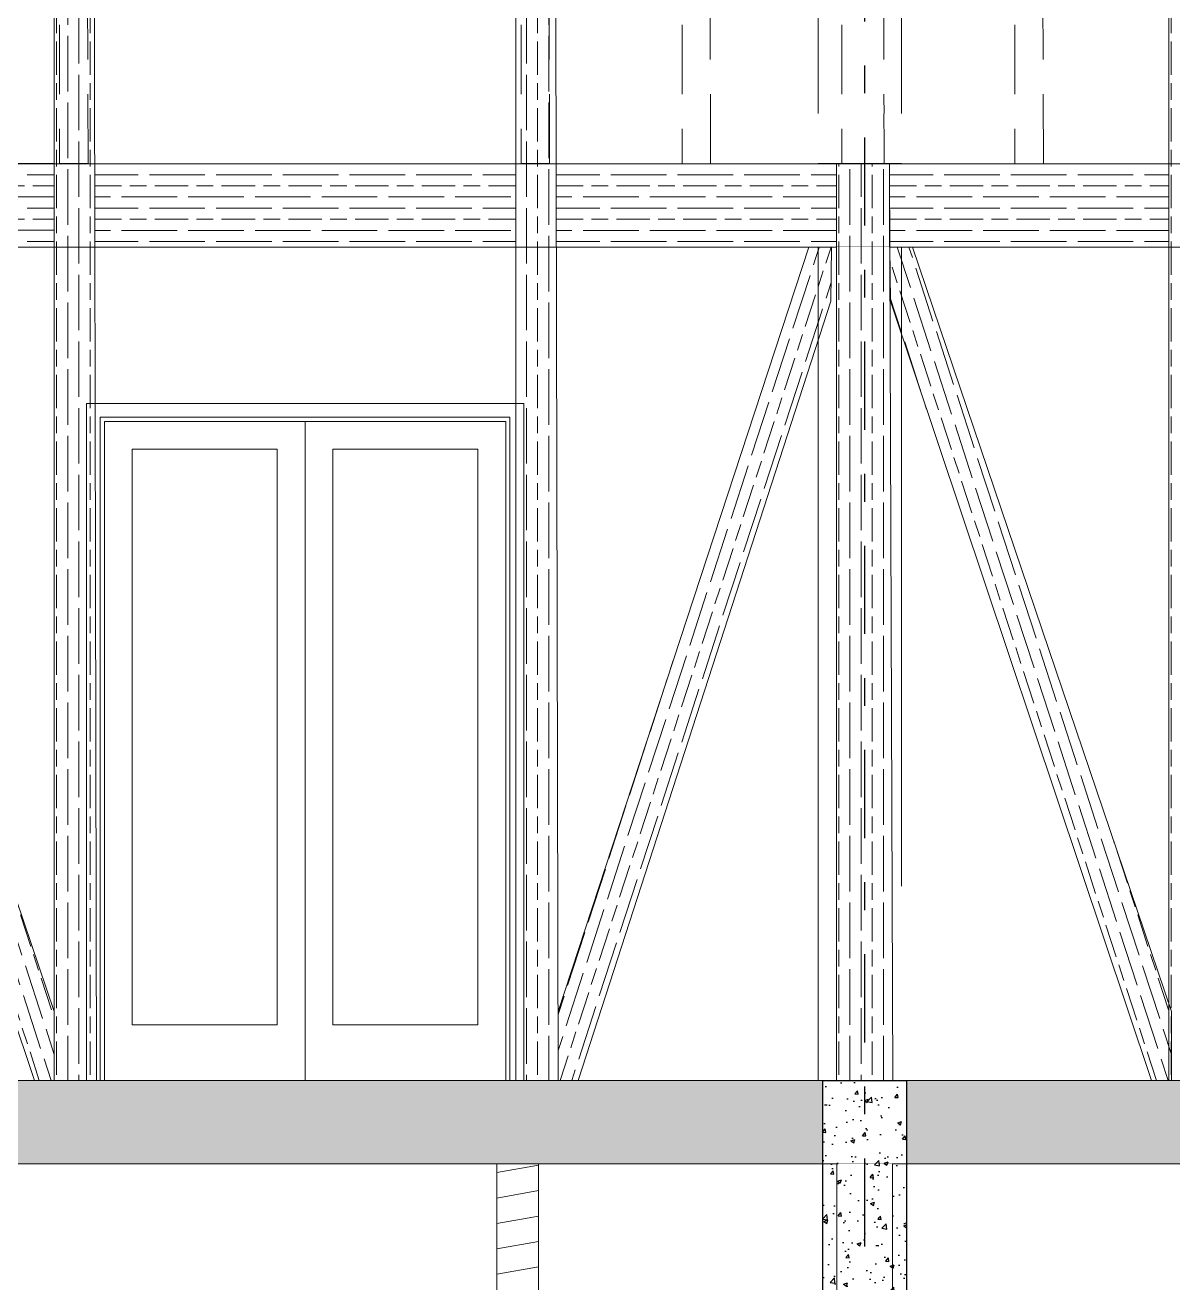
# Model space of a CAD drawing. Header units: metres. Extents: x 0 to 22, y -3 to 11.8.
# Drawn here: x 10.41 to 14.539, y 2.561 to 7.087 of the extents above; entities that cross this region are included whole.
import ezdxf
from ezdxf.enums import TextEntityAlignment as Align

# ---------------------------------------------------------------- set-up
doc = ezdxf.new("R2010")
doc.units = ezdxf.units.M
doc.header["$MEASUREMENT"] = 0
for name, pattern in [('DASHDOT', [25.4, 12.7, -6.35, 0, -6.35]), ('Xref_Alzado 2 Est$0$HIDDEN', [0.375, 0.25, -0.125]), ('Xref_Alzado 2$0$Wipeout_Contour', [1000, 0, -1000])]:
    doc.linetypes.add(name, pattern=pattern)
for name, color, linetype in [('Eje', 5, 'DASHDOT'), ('TEXTO', 7, 'Continuous'), ('Xref_Alzado 2 Est$0$00-COLUMNAS', 253, 'Continuous'), ('Xref_Alzado 2$0$Archicad Doors', 7, 'Continuous'), ('Xref_Alzado 2$0$Estructura - Forjados', 7, 'Continuous'), ('Xref_Alzado 2$0$Estructura - Muros', 7, 'Continuous'), ('Xref_Alzado 2$0$Estructura - Vigas y Pilares', 7, 'Continuous')]:
    doc.layers.add(name, color=color, linetype=linetype)
for name, color, linetype, lineweight in [('Xref_Alzado 2 Est$0$00-MADERA', 42, 'Continuous', 13), ('Xref_Alzado 2 Est$0$00-VIGAS', 4, 'Continuous', 13), ('Xref_Alzado 2$0$Estructura - Forjados_Pen_No__1', 7, 'Continuous', 13), ('Xref_Alzado 2$0$Estructura - Muros_Pen_No__1', 7, 'Continuous', 13), ('Xref_Alzado 2$0$Estructura - Muros_Pen_No__175', 9, 'Continuous', 13)]:
    doc.layers.add(name, color=color, linetype=linetype, lineweight=lineweight)
doc.layers.add('Xref_Alzado 2$0$Archicad Doors_Pen_No__81', color=7, linetype='Continuous', lineweight=13, true_color=0x6a6a6a)
doc.layers.add('Xref_Alzado 2$0$Estructura - Vigas y Pilares_Pen_No__81', color=7, linetype='Continuous', lineweight=13, true_color=0x6a6a6a)
doc.styles.add('Arial', font='arial.ttf')

# ---------------------------------------------------------------- blocks, each defined once
blk = doc.blocks.new('Xref_Alzado 2$0$Section Element_2')
at = {"color": 254, "linetype": 'Xref_Alzado 2$0$Wipeout_Contour', "lineweight": 0, "ltscale": 29536.329476}
blk.add_wipeout([(-8030.2, 0), (-8030.2, -300), (6731.8, -300), (6731.8, 0)], dxfattribs=at).dxf.layer = 'Xref_Alzado 2$0$Estructura - Forjados'
at = {"layer": 'Xref_Alzado 2$0$Estructura - Forjados_Pen_No__1', "color": 7, "linetype": 'Continuous', "lineweight": 13}
for p, q in [((6250.6, 0), (-2423.7, 0)), ((1346.3, -300), (-1251.9, -300)), ((1496.3, -300), (1346.3, -300)), ((2569.7, -300), (1496.3, -300)), ((2769.7, -300), (2569.7, -300)), ((6510.9, -300), (2769.7, -300))]:
    blk.add_line(p, q, dxfattribs=at)
blk = doc.blocks.new('Xref_Alzado 2$0$Section Element_10')
at = {"color": 254, "linetype": 'Xref_Alzado 2$0$Wipeout_Contour', "lineweight": 0, "ltscale": 5040.138107}
blk.add_wipeout([(-130.2, 0), (-80.2, 0), (-80.2, 2387), (-130.2, 2437)], dxfattribs=at).dxf.layer = 'Xref_Alzado 2$0$Archicad Doors'
at = {"color": 254, "linetype": 'Xref_Alzado 2$0$Wipeout_Contour', "lineweight": 0, "ltscale": 8433.870427}
blk.add_wipeout([(1443.8, 2437), (1393.8, 2387), (1393.8, 0), (1443.8, 0)], dxfattribs=at).dxf.layer = 'Xref_Alzado 2$0$Archicad Doors'
at = {"color": 254, "linetype": 'Xref_Alzado 2$0$Wipeout_Contour', "lineweight": 0, "ltscale": 6228.481828}
blk.add_wipeout([(656.8, 200), (756.8, 200), (756.8, 2272), (656.8, 2272)], dxfattribs=at).dxf.layer = 'Xref_Alzado 2$0$Archicad Doors'
at = {"color": 254, "linetype": 'Xref_Alzado 2$0$Wipeout_Contour', "lineweight": 0, "ltscale": 10425.417686}
blk.add_wipeout([(-130.2, 2437), (-80.2, 2387), (1393.8, 2387), (1443.8, 2437)], dxfattribs=at).dxf.layer = 'Xref_Alzado 2$0$Archicad Doors'
at = {"color": 254, "linetype": 'Xref_Alzado 2$0$Wipeout_Contour', "lineweight": 0, "ltscale": 4868.592349}
blk.add_wipeout([(-80.2, 0), (-65.2, 0), (-65.2, 2360), (-80.2, 2360)], dxfattribs=at).dxf.layer = 'Xref_Alzado 2$0$Archicad Doors'
at = {"color": 254, "linetype": 'Xref_Alzado 2$0$Wipeout_Contour', "lineweight": 0, "ltscale": 8246.278662}
blk.add_wipeout([(1378.8, 0), (1393.8, 0), (1393.8, 2360), (1378.8, 2360)], dxfattribs=at).dxf.layer = 'Xref_Alzado 2$0$Archicad Doors'
at = {"layer": 'Xref_Alzado 2$0$Archicad Doors_Pen_No__81', "color": 251, "linetype": 'Continuous', "lineweight": 13, "true_color": 0x6a6a6a}
for p, q in [((-130.2, 2437), (-130.2, 0)), ((1443.8, 2437), (-130.2, 2437)), ((1443.8, 0), (1443.8, 2437))]:
    blk.add_line(p, q, dxfattribs=at)
at = {"color": 254, "linetype": 'Xref_Alzado 2$0$Wipeout_Contour', "lineweight": 0, "ltscale": 20463.769436}
blk.add_wipeout([(-80.2, 2387), (-80.2, 2360), (-65.2, 2360), (-65.2, 2372), (1378.8, 2372), (1378.8, 2360), (1393.8, 2360), (1393.8, 2387)], dxfattribs=at).dxf.layer = 'Xref_Alzado 2$0$Archicad Doors'
at = {"color": 254, "linetype": 'Xref_Alzado 2$0$Wipeout_Contour', "lineweight": 0, "ltscale": 4958.644689}
blk.add_wipeout([(-65.2, 200), (34.8, 200), (34.8, 2272), (-65.2, 2272)], dxfattribs=at).dxf.layer = 'Xref_Alzado 2$0$Archicad Doors'
at = {"color": 254, "linetype": 'Xref_Alzado 2$0$Wipeout_Contour', "lineweight": 0, "ltscale": 7951.950284}
blk.add_wipeout([(1378.8, 200), (1378.8, 2272), (1278.8, 2272), (1278.8, 200)], dxfattribs=at).dxf.layer = 'Xref_Alzado 2$0$Archicad Doors'
at = {"color": 254, "linetype": 'Xref_Alzado 2$0$Wipeout_Contour', "lineweight": 0, "ltscale": 15228.352166}
blk.add_wipeout([(1378.8, 2372), (656.8, 2372), (656.8, 2272), (756.8, 2272), (1278.8, 2272), (1378.8, 2272)], dxfattribs=at).dxf.layer = 'Xref_Alzado 2$0$Archicad Doors'
at = {"color": 254, "linetype": 'Xref_Alzado 2$0$Wipeout_Contour', "lineweight": 0, "ltscale": 6192.748948}
blk.add_wipeout([(1378.8, 0), (1378.8, 200), (1278.8, 200), (756.8, 200), (656.8, 200), (656.8, 0)], dxfattribs=at).dxf.layer = 'Xref_Alzado 2$0$Archicad Doors'
at = {"layer": 'Xref_Alzado 2$0$Archicad Doors_Pen_No__81', "color": 251, "linetype": 'Continuous', "lineweight": 13, "true_color": 0x6a6a6a}
for p, q in [((1378.8, 2372), (1378.8, 2272)), ((1393.8, 2387), (1393.8, 0)), ((1378.8, 2272), (1378.8, 200)), ((1378.8, 200), (1378.8, 0))]:
    blk.add_line(p, q, dxfattribs=at)
at = {"color": 254, "linetype": 'Xref_Alzado 2$0$Wipeout_Contour', "lineweight": 0, "ltscale": 5981.80093}
blk.add_wipeout([(656.8, 200), (656.8, 2272), (556.8, 2272), (556.8, 200)], dxfattribs=at).dxf.layer = 'Xref_Alzado 2$0$Archicad Doors'
at = {"color": 254, "linetype": 'Xref_Alzado 2$0$Wipeout_Contour', "lineweight": 0, "ltscale": 7078.416784}
blk.add_wipeout([(1278.8, 200), (1278.8, 2272), (756.8, 2272), (756.8, 200)], dxfattribs=at).dxf.layer = 'Xref_Alzado 2$0$Archicad Doors'
at = {"layer": 'Xref_Alzado 2$0$Archicad Doors_Pen_No__81', "color": 251, "linetype": 'Continuous', "lineweight": 13, "true_color": 0x6a6a6a}
for p, q in [((756.8, 2272), (756.8, 200)), ((1278.8, 2272), (756.8, 2272)), ((1278.8, 200), (1278.8, 2272)), ((756.8, 200), (1278.8, 200))]:
    blk.add_line(p, q, dxfattribs=at)
at = {"color": 254, "linetype": 'Xref_Alzado 2$0$Wipeout_Contour', "lineweight": 0, "ltscale": 14082.453846}
blk.add_wipeout([(-65.2, 2372), (-65.2, 2272), (34.8, 2272), (556.8, 2272), (656.8, 2272), (656.8, 2372)], dxfattribs=at).dxf.layer = 'Xref_Alzado 2$0$Archicad Doors'
at = {"color": 254, "linetype": 'Xref_Alzado 2$0$Wipeout_Contour', "lineweight": 0, "ltscale": 2413.867384}
blk.add_wipeout([(-65.2, 0), (656.8, 0), (656.8, 200), (556.8, 200), (34.8, 200), (-65.2, 200)], dxfattribs=at).dxf.layer = 'Xref_Alzado 2$0$Archicad Doors'
at = {"layer": 'Xref_Alzado 2$0$Archicad Doors_Pen_No__81', "color": 251, "linetype": 'Continuous', "lineweight": 13, "true_color": 0x6a6a6a}
for p, q in [((-80.2, 0), (-80.2, 2387)), ((-80.2, 2387), (1393.8, 2387)), ((-65.2, 2372), (-65.2, 2272)), ((656.8, 2372), (-65.2, 2372)), ((656.8, 0), (656.8, 2372)), ((656.8, 2372), (1378.8, 2372)), ((-65.2, 2272), (-65.2, 200)), ((-65.2, 200), (-65.2, 0))]:
    blk.add_line(p, q, dxfattribs=at)
at = {"color": 254, "linetype": 'Xref_Alzado 2$0$Wipeout_Contour', "lineweight": 0, "ltscale": 5405.396519}
blk.add_wipeout([(34.8, 200), (556.8, 200), (556.8, 2272), (34.8, 2272)], dxfattribs=at).dxf.layer = 'Xref_Alzado 2$0$Archicad Doors'
at = {"layer": 'Xref_Alzado 2$0$Archicad Doors_Pen_No__81', "color": 251, "linetype": 'Continuous', "lineweight": 13, "true_color": 0x6a6a6a}
for p, q in [((34.8, 200), (34.8, 2272)), ((34.8, 2272), (556.8, 2272)), ((556.8, 2272), (556.8, 200)), ((556.8, 200), (34.8, 200))]:
    blk.add_line(p, q, dxfattribs=at)
blk = doc.blocks.new('Xref_Alzado 2$0$Section Element_72')
at = {"color": 254, "linetype": 'Xref_Alzado 2$0$Wipeout_Contour', "lineweight": 0, "ltscale": 13406.537801}
blk.add_wipeout([(2569.7, -3000), (2769.7, -3000), (2769.7, -300), (2569.7, -300)], dxfattribs=at).dxf.layer = 'Xref_Alzado 2$0$Estructura - Muros'
at = {"layer": 'Xref_Alzado 2$0$Estructura - Muros_Pen_No__1', "color": 7, "linetype": 'Continuous', "lineweight": 13}
for p, q in [((2569.7, -300), (2569.7, -3000)), ((2769.7, -300), (2769.7, -2318.8))]:
    blk.add_line(p, q, dxfattribs=at)
blk = doc.blocks.new('Xref_Alzado 2$0$Section Element_122')
at = {"color": 254, "linetype": 'Xref_Alzado 2$0$Wipeout_Contour', "lineweight": 0, "ltscale": 24112.310926}
blk.add_wipeout([(1346.3, -300), (1346.3, -2100), (1346.4, -2100), (1346.4, -2880), (1346.4, -2900), (1346.3, -2900), (1346.3, -3000), (1496.3, -3000), (1496.3, -300)], dxfattribs=at).dxf.layer = 'Xref_Alzado 2$0$Estructura - Muros'
at = {"layer": 'Xref_Alzado 2$0$Estructura - Muros_Pen_No__175', "linetype": 'Continuous', "lineweight": 13}
h = blk.add_hatch(dxfattribs=at)
h.set_pattern_fill('MADERA', color=9, style=0, pattern_type=2)
h.set_pattern_definition([(10, (0, 0), (-15.6283, 88.6327), [])])
h.paths.add_polyline_path([(1346.3, -300), (1346.3, -2100), (1346.4, -2100), (1346.4, -2880), (1346.4, -2900), (1346.3, -2900), (1346.3, -3000), (1496.3, -3000), (1496.3, -300)])
at = {"layer": 'Xref_Alzado 2$0$Estructura - Muros_Pen_No__1', "color": 7, "linetype": 'Continuous', "lineweight": 13}
for p, q in [((1346.3, -300), (1346.3, -3000)), ((1496.3, -300), (1496.3, -3000))]:
    blk.add_line(p, q, dxfattribs=at)
blk = doc.blocks.new('Xref_Alzado 2$0$Section Element_127')
at = {"color": 254, "linetype": 'Xref_Alzado 2$0$Wipeout_Contour', "lineweight": 0, "ltscale": 35531.237289}
blk.add_wipeout([(-1195.4, 2999.7), (6510.9, 2999.7), (6510.9, 3000), (6504.6, 3000), (6504.6, 3299.7), (-1195.4, 3299.7)], dxfattribs=at).dxf.layer = 'Xref_Alzado 2$0$Estructura - Vigas y Pilares'
at = {"layer": 'Xref_Alzado 2$0$Estructura - Vigas y Pilares_Pen_No__81', "color": 251, "linetype": 'Continuous', "lineweight": 13, "true_color": 0x6a6a6a}
for p, q in [((6504.6, 3299.7), (-1195.4, 3299.7)), ((6510.9, 2999.7), (-1195.4, 2999.7))]:
    blk.add_line(p, q, dxfattribs=at)
blk = doc.blocks.new('Xref_Alzado 2$0$Section Element_135')
at = {"color": 254, "linetype": 'Xref_Alzado 2$0$Wipeout_Contour', "lineweight": 0, "ltscale": 16941.70192}
blk.add_wipeout([(2502.6, 3300), (2502.6, 3299.7), (2802.6, 3299.7), (2802.6, 3300)], dxfattribs=at).dxf.layer = 'Xref_Alzado 2$0$Estructura - Vigas y Pilares'
at = {"color": 254, "linetype": 'Xref_Alzado 2$0$Wipeout_Contour', "lineweight": 0, "ltscale": 21894.59823}
blk.add_wipeout([(2502.6, 2999.7), (2502.6, 0), (2769.7, 0), (2769.7, 699), (2780.3, 699.7), (2802.6, 699.8), (2802.6, 2999.7)], dxfattribs=at).dxf.layer = 'Xref_Alzado 2$0$Estructura - Vigas y Pilares'
at = {"layer": 'Xref_Alzado 2$0$Estructura - Vigas y Pilares_Pen_No__81', "color": 251, "linetype": 'Continuous', "lineweight": 13, "true_color": 0x6a6a6a}
for p, q in [((2502.6, 3299.7), (2502.6, 3300)), ((2502.6, 3300), (2802.6, 3300)), ((2802.6, 3299.7), (2802.6, 3300)), ((2502.6, 0), (2502.6, 2999.7)), ((2802.6, 699.8), (2802.6, 2999.7))]:
    blk.add_line(p, q, dxfattribs=at)
blk = doc.blocks.new('Xref_Alzado 2$0$Section Element_151')
at = {"layer": 'Xref_Alzado 2$0$Estructura - Vigas y Pilares_Pen_No__81', "color": 251, "linetype": 'Continuous', "lineweight": 13, "true_color": 0x6a6a6a}
blk.add_line((2502.5, 3299.7), (2502.5, 3299.9), dxfattribs=at)
at = {"color": 254, "linetype": 'Xref_Alzado 2$0$Wipeout_Contour', "lineweight": 0, "ltscale": 35361.835635}
blk.add_wipeout([(2502.5, 3480), (2802.5, 3480), (2802.5, 6277.7), (2802.5, 6277.7), (2802.2, 5854.6), (2502.5, 5854.5)], dxfattribs=at).dxf.layer = 'Xref_Alzado 2$0$Estructura - Vigas y Pilares'
at = {"layer": 'Xref_Alzado 2$0$Estructura - Vigas y Pilares_Pen_No__81', "color": 251, "linetype": 'Continuous', "lineweight": 13, "true_color": 0x6a6a6a}
for p, q in [((2802.5, 3480), (2802.5, 6277.7)), ((2502.5, 3480), (2502.5, 5854.5))]:
    blk.add_line(p, q, dxfattribs=at)
blk = doc.blocks.new('Xref_Alzado 2')
at = {"layer": 'Xref_Alzado 2$0$Estructura - Forjados', "lineweight": 0, "xscale": 0.001, "yscale": 0.001, "zscale": 0.001}
blk.add_blockref('Xref_Alzado 2$0$Section Element_2', (10.7602, 3.289), dxfattribs=at)
at = {"layer": 'Xref_Alzado 2$0$Estructura - Vigas y Pilares', "lineweight": 0, "xscale": 0.001, "yscale": 0.001, "zscale": 0.001}
blk.add_blockref('Xref_Alzado 2$0$Section Element_127', (10.7602, 3.289), dxfattribs=at)
at = {"layer": 'Xref_Alzado 2$0$Archicad Doors', "lineweight": 0, "xscale": 0.001, "yscale": 0.001, "zscale": 0.001}
blk.add_blockref('Xref_Alzado 2$0$Section Element_10', (10.7602, 3.289), dxfattribs=at)
at = {"layer": 'Xref_Alzado 2$0$Estructura - Muros', "lineweight": 0, "xscale": 0.001, "yscale": 0.001, "zscale": 0.001}
for name in ['Xref_Alzado 2$0$Section Element_122', 'Xref_Alzado 2$0$Section Element_72']:
    blk.add_blockref(name, (10.7602, 3.289), dxfattribs=at)
at = {"layer": 'Xref_Alzado 2$0$Estructura - Vigas y Pilares', "lineweight": 0, "xscale": 0.001, "yscale": 0.001, "zscale": 0.001}
blk.add_blockref('Xref_Alzado 2$0$Section Element_135', (10.7602, 3.289), dxfattribs=at)
blk.add_blockref('Xref_Alzado 2$0$Section Element_151', (10.7602, 3.289), dxfattribs=at)
blk = doc.blocks.new('Xref_Alzado 2 Est')
at = {"layer": 'Xref_Alzado 2 Est$0$00-COLUMNAS'}
h = blk.add_hatch(dxfattribs=at)
h.set_pattern_fill('AR-CONC', color=256, scale=0.02)
h.set_pattern_definition([(50, (31.45113, 3.28895), (0.143452, -0.0125504), [0.015, -0.165]), (355, (31.45113, 3.28895), (-0.0277503, 0.1504384), [0.012, -0.132]), (100.45144, (31.46308, 3.2879), (0.1157018, 0.137888), [0.012748, -0.1402284]), (46.1842, (31.45113, 3.32895), (0.2134483, -0.0331039), [0.0225, -0.2475]), (96.6356, (31.46891, 3.3262), (0.1869324, 0.1948237), [0.019122, -0.2103428]), (351.1842, (31.45113, 3.32895), (0.1869324, 0.1948237), [0.018, -0.198]), (21, (31.47113, 3.31895), (0.1193814, -0.0805238), [0.015, -0.165]), (326, (31.47113, 3.31895), (0.0486631, 0.14503), [0.012, -0.132]), (71.45144, (31.48108, 3.31224), (0.1680445, 0.0645062), [0.012748, -0.1402284]), (37.5, (31.451127, 3.288953), (0.00243197, 0.06657877), [0, -0.1304, 0, -0.134, 0, -0.1325]), (7.5, (31.45113, 3.28895), (0.0526139, 0.07888234), [0, -0.0764, 0, -0.1274, 0, -0.0505]), (327.5, (31.406527, 3.28895), (0.10676449, -0.00451097), [0, -0.05, 0, -0.156, 0, -0.207]), (317.5, (31.38653, 3.28895), (0.11663723, 0.020021), [0, -0.065, 0, -0.1036, 0, -0.147])])
h.paths.add_polyline_path([(13.58, 3.289), (13.2798, 3.289), (13.2798, 0.289), (13.58, 0.289)])
at = {"layer": 'Xref_Alzado 2 Est$0$00-MADERA'}
h = blk.add_hatch(dxfattribs=at)
h.set_pattern_fill('GOST_WOOD', color=256, scale=0.02)
h.set_pattern_definition([(90, (10.3631, -0.01105), (0.12, -7e-18), [0.2, -0.04]), (90, (10.4031, -0.05105), (0.12, -7e-18), [0.12, -0.03, 0.06, -0.03]), (90, (10.4431, -0.11105), (0.12, -7e-18), [0.2, -0.04])])
h.paths.add_polyline_path([(10.6556, 8.744), (10.5147, 8.744), (10.5147, 3.289), (10.6669, 3.289)])
h = blk.add_hatch(dxfattribs=at)
h.set_pattern_fill('GOST_WOOD', color=256, scale=0.02)
h.set_pattern_definition([(90, (11.97339, -0.01105), (0.12, -7e-18), [0.2, -0.04]), (90, (12.01339, -0.05105), (0.12, -7e-18), [0.12, -0.03, 0.06, -0.03]), (90, (12.05339, -0.11105), (0.12, -7e-18), [0.2, -0.04])])
h.paths.add_polyline_path([(12.175, 3.289), (12.3272, 3.289), (12.3159, 8.744), (12.175, 8.744)])
h = blk.add_hatch(dxfattribs=at)
h.set_pattern_fill('GOST_WOOD', color=256, scale=0.02)
h.set_pattern_definition([(90, (14.37278, -0.0113), (0.12, -7e-18), [0.2, -0.04]), (90, (14.41278, -0.0513), (0.12, -7e-18), [0.12, -0.03, 0.06, -0.03]), (90, (14.45278, -0.1113), (0.12, -7e-18), [0.2, -0.04])])
h.paths.add_polyline_path([(14.6653, 8.7437), (14.5244, 8.7437), (14.5244, 3.2887), (14.6766, 3.2887)])
h = blk.add_hatch(dxfattribs=at)
h.set_pattern_fill('GOST_WOOD', color=256, scale=0.02, angle=90)
h.set_pattern_definition([(180, (11.23722, -0.01105), (1e-17, 0.12), [0.2, -0.04]), (180, (11.27722, 0.02895), (1e-17, 0.12), [0.12, -0.03, 0.06, -0.03]), (180, (11.33722, 0.06895), (1e-17, 0.12), [0.2, -0.04])])
h.paths.add_polyline_path([(10.5147, 6.2888), (10.5147, 6.5889), (9.5006, 6.589), (9.5006, 6.2888)])
h = blk.add_hatch(dxfattribs=at)
h.set_pattern_fill('GOST_WOOD', color=256, scale=0.02, angle=90)
h.set_pattern_definition([(180, (12.39669, -0.0113), (1e-17, 0.12), [0.2, -0.04]), (180, (12.43669, 0.0287), (1e-17, 0.12), [0.12, -0.03, 0.06, -0.03]), (180, (12.49669, 0.0687), (1e-17, 0.12), [0.2, -0.04])])
h.paths.add_polyline_path([(12.175, 6.2885), (12.175, 6.5887), (10.6601, 6.5887), (10.6601, 6.2886)])
h = blk.add_hatch(dxfattribs=at)
h.set_pattern_fill('GOST_WOOD', color=256, scale=0.02, angle=90)
h.set_pattern_definition([(180, (14.05699, -0.0113), (1e-17, 0.12), [0.2, -0.04]), (180, (14.09699, 0.0287), (1e-17, 0.12), [0.12, -0.03, 0.06, -0.03]), (180, (14.15699, 0.0687), (1e-17, 0.12), [0.2, -0.04])])
h.paths.add_polyline_path([(13.3288, 6.2885), (13.3288, 6.5887), (12.3204, 6.5887), (12.3204, 6.2886)])
h = blk.add_hatch(dxfattribs=at)
h.set_pattern_fill('GOST_WOOD', color=256, scale=0.02)
h.set_pattern_definition([(90, (13.1772, -0.01105), (0.12, -7e-18), [0.2, -0.04]), (90, (13.2172, -0.05105), (0.12, -7e-18), [0.12, -0.03, 0.06, -0.03]), (90, (13.2572, -0.11105), (0.12, -7e-18), [0.2, -0.04])])
h.paths.add_polyline_path([(13.5197, 6.589), (13.3288, 6.589), (13.3288, 3.289), (13.531, 3.289)])
h = blk.add_hatch(dxfattribs=at)
h.set_pattern_fill('GOST_WOOD', color=256, scale=0.02, angle=90)
h.set_pattern_definition([(180, (15.25632, -0.0113), (1e-17, 0.12), [0.2, -0.04]), (180, (15.29632, 0.0287), (1e-17, 0.12), [0.12, -0.03, 0.06, -0.03]), (180, (15.35632, 0.0687), (1e-17, 0.12), [0.2, -0.04])])
h.paths.add_polyline_path([(14.5244, 6.2885), (14.5244, 6.5887), (13.5197, 6.5887), (13.5197, 6.2886)])
h = blk.add_hatch(dxfattribs=at)
h.set_pattern_fill('GOST_WOOD', color=256, scale=0.02, angle=198)
h.set_pattern_definition([(288, (4.0009, 0), (-0.1141268, -0.037082), [0.2, -0.04]), (288, (3.9505, 0.02568), (-0.1141268, -0.037082), [0.12, -0.03, 0.06, -0.03]), (288, (3.89391, 0.07038), (-0.1141268, -0.037082), [0.2, -0.04])])
h.paths.add_polyline_path([(9.5016, 6.289), (9.5033, 6.0941), (10.4431, 3.289), (10.5147, 3.289), (10.5147, 3.5372), (9.583, 6.289)])
h = blk.add_hatch(dxfattribs=at)
h.set_pattern_fill('GOST_WOOD', color=256, scale=0.02, angle=162)
h.set_pattern_definition([(252, (3.9895, -3e-08), (-0.1141268, 0.037082), [0.2, -0.04]), (252, (3.96382, 0.0504), (-0.1141268, 0.037082), [0.12, -0.03, 0.06, -0.03]), (252, (3.94431, 0.11983), (-0.1141268, 0.037082), [0.2, -0.04])])
h.paths.add_polyline_path([(13.3106, 6.2888), (13.2292, 6.2888), (12.3272, 3.5372), (12.3272, 3.289), (12.3988, 3.289), (13.3089, 6.0939)])
h = blk.add_hatch(dxfattribs=at)
h.set_pattern_fill('GOST_WOOD', color=256, scale=0.02, angle=198)
h.set_pattern_definition([(288, (8.02, -0.00025), (-0.1141268, -0.037082), [0.2, -0.04]), (288, (7.9696, 0.02543), (-0.1141268, -0.037082), [0.12, -0.03, 0.06, -0.03]), (288, (7.91302, 0.07013), (-0.1141268, -0.037082), [0.2, -0.04])])
h.paths.add_polyline_path([(13.5208, 6.2887), (13.5225, 6.0939), (14.4622, 3.2887), (14.5338, 3.2887), (14.5338, 3.5369), (13.6021, 6.2887)])
at = {"layer": 'Xref_Alzado 2 Est$0$00-VIGAS'}
h = blk.add_hatch(dxfattribs=at)
h.set_pattern_fill('AR-CONC', color=256, scale=0.02)
h.set_pattern_definition([(50, (9.28385, -0.01105), (0.143452, -0.0125504), [0.015, -0.165]), (355, (9.28385, -0.01105), (-0.0277503, 0.1504384), [0.012, -0.132]), (100.4514, (9.2958, -0.0121), (0.1157018, 0.137888), [0.012748, -0.1402284]), (46.1842, (9.28385, 0.02895), (0.213448, -0.033104), [0.0225, -0.2475]), (96.6356, (9.30164, 0.0262), (0.186932, 0.194824), [0.019122, -0.210343]), (351.184, (9.28385, 0.02895), (0.186932, 0.194824), [0.018, -0.198]), (21, (9.30385, 0.01895), (0.1193814, -0.0805238), [0.015, -0.165]), (326, (9.30385, 0.01895), (0.048663, 0.14503), [0.012, -0.132]), (71.4514, (9.3138, 0.01224), (0.1680445, 0.0645062), [0.012748, -0.1402284]), (37.5, (9.28385, -0.011047), (0.00243197, 0.06657877), [0, -0.1304, 0, -0.134, 0, -0.1325]), (7.5, (9.28385, -0.01105), (0.0526139, 0.0788823), [0, -0.0764, 0, -0.1274, 0, -0.0505]), (327.5, (9.23925, -0.011047), (0.1067645, -0.004511), [0, -0.05, 0, -0.156, 0, -0.207]), (317.5, (9.21925, -0.01105), (0.1166372, 0.020021), [0, -0.065, 0, -0.1036, 0, -0.147])])
h.paths.add_polyline_path([(13.2798, 3.289), (9.5649, 3.289), (9.5649, 2.989), (13.2798, 2.989)])
h = blk.add_hatch(dxfattribs=at)
h.set_pattern_fill('AR-CONC', color=256, scale=0.02)
h.set_pattern_definition([(50, (13.29893, -0.01105), (0.143452, -0.0125504), [0.015, -0.165]), (355, (13.29893, -0.01105), (-0.0277503, 0.1504384), [0.012, -0.132]), (100.4514, (13.31089, -0.0121), (0.1157018, 0.137888), [0.012748, -0.1402284]), (46.1842, (13.29893, 0.02895), (0.213448, -0.033104), [0.0225, -0.2475]), (96.6356, (13.31672, 0.0262), (0.186932, 0.194824), [0.019122, -0.210343]), (351.184, (13.29893, 0.02895), (0.186932, 0.194824), [0.018, -0.198]), (21, (13.31893, 0.01895), (0.1193814, -0.0805238), [0.015, -0.165]), (326, (13.31893, 0.01895), (0.048663, 0.14503), [0.012, -0.132]), (71.4514, (13.32888, 0.01224), (0.1680445, 0.0645062), [0.012748, -0.1402284]), (37.5, (13.298933, -0.011047), (0.00243197, 0.06657877), [0, -0.1304, 0, -0.134, 0, -0.1325]), (7.5, (13.29893, -0.01105), (0.0526139, 0.0788823), [0, -0.0764, 0, -0.1274, 0, -0.0505]), (327.5, (13.254333, -0.01105), (0.1067645, -0.004511), [0, -0.05, 0, -0.156, 0, -0.207]), (317.5, (13.23433, -0.01105), (0.1166372, 0.020021), [0, -0.065, 0, -0.1036, 0, -0.147])])
h.paths.add_polyline_path([(17.2798, 3.289), (13.58, 3.289), (13.58, 2.989), (17.2798, 2.989)])
at = {"layer": 'Xref_Alzado 2 Est$0$00-COLUMNAS'}
blk.add_lwpolyline([(13.2798, 3.289), (13.58, 3.289), (13.58, 0.289), (13.2798, 0.289)], close=True, dxfattribs=at)
at = {"layer": 'Xref_Alzado 2 Est$0$00-MADERA', "color": 6, "linetype": 'Xref_Alzado 2 Est$0$HIDDEN'}
for points in [[(10.534, 6.5889), (10.6363, 6.5889), (10.625, 10.0889), (10.534, 10.0889)], [(12.1943, 6.5889), (12.2966, 6.5889), (12.2853, 10.0889), (12.1943, 10.0889)], [(12.7735, 6.5887), (12.8757, 6.5887), (12.8644, 10.0887), (12.7735, 10.0887)], [(13.3481, 6.589), (13.5004, 6.589), (13.4891, 10.089), (13.3481, 10.089)], [(13.9709, 6.5887), (14.0732, 6.5887), (14.0619, 10.0887), (13.9709, 10.0887)]]:
    blk.add_lwpolyline(points, close=True, dxfattribs=at)
at = {"layer": 'Xref_Alzado 2 Est$0$00-MADERA'}
for points in [[(10.5147, 3.289), (10.6669, 3.289), (10.6556, 8.744), (10.5147, 8.744)], [(12.175, 3.289), (12.3272, 3.289), (12.3159, 8.744), (12.175, 8.744)], [(14.5244, 3.2887), (14.6766, 3.2887), (14.6653, 8.7437), (14.5244, 8.7437)], [(9.5006, 6.589), (10.5147, 6.5889), (10.5147, 6.2888), (9.5006, 6.2888)], [(10.6601, 6.5887), (12.175, 6.5887), (12.175, 6.2885), (10.6601, 6.2886)], [(12.3204, 6.5887), (13.3288, 6.5887), (13.3288, 6.2885), (12.3204, 6.2886)], [(13.3288, 3.289), (13.531, 3.289), (13.5197, 6.589), (13.3288, 6.589)], [(13.5197, 6.5887), (14.5244, 6.5887), (14.5244, 6.2885), (13.5197, 6.2886)], [(10.4431, 3.289), (10.5147, 3.289), (10.5147, 3.5372), (9.583, 6.289), (9.5016, 6.289), (9.5033, 6.0941)], [(12.3988, 3.289), (12.3272, 3.289), (12.3272, 3.5372), (13.2292, 6.2888), (13.3106, 6.2888), (13.3089, 6.0939)], [(14.4622, 3.2887), (14.5338, 3.2887), (14.5338, 3.5369), (13.6021, 6.2887), (13.5208, 6.2887), (13.5225, 6.0939)]]:
    blk.add_lwpolyline(points, close=True, dxfattribs=at)
at = {"layer": 'Xref_Alzado 2 Est$0$00-VIGAS'}
for points in [[(13.2798, 3.289), (9.5649, 3.289), (9.5649, 2.989), (13.2798, 2.989)], [(17.2798, 3.289), (13.58, 3.289), (13.58, 2.989), (17.2798, 2.989)]]:
    blk.add_lwpolyline(points, close=True, dxfattribs=at)
blk = doc.blocks.new('*U16')
at = {"layer": 'Eje', "ltscale": 0.025}
blk.add_lwpolyline([(0, -3.4221), (0, -16.731)], dxfattribs=at)
at = {"layer": 'TEXTO', "color": 7, "ltscale": 0.025, "style": 'Arial', "width": 0.9, "flags": 8}
for tag, p in [('Eje1', (0, -3.0479)), ('Eje2', (0, -17.1052))]:
    blk.add_attdef(tag, text='', height=0.2, dxfattribs=at).set_placement(p, align=Align.MIDDLE_CENTER)

msp = doc.modelspace()

# ---------------------------------------------------------------- block references
msp.add_blockref('Xref_Alzado 2', (0, 0))

# ---------------------------------------------------------------- next in the draw order: block references
at = {"ltscale": 0.025}
msp.add_blockref('*U16', (13.4299, 14.5155), dxfattribs=at)
msp.add_blockref('Xref_Alzado 2 Est', (0, 0))

doc.saveas('drawing.dxf')
